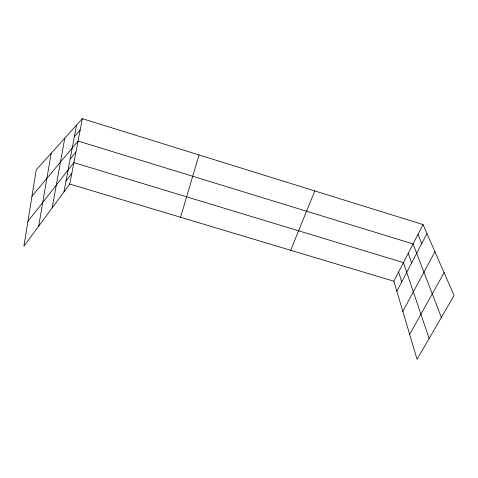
<?xml version="1.0" encoding="UTF-8"?>
<svg xmlns="http://www.w3.org/2000/svg" width="478" height="478" viewBox="0 0 478 478"><rect width="100%" height="100%" fill="white"/><g stroke="black" fill="none" stroke-linecap="round" stroke-linejoin="round"><path stroke-width="0.72" d="M38.658 226.214L51.182 153.283M52.186 207.876L64.793 138.154M63.944 191.947L76.546 125.099M82.341 118.663L36.214 169.905L23.9 246.212L69.77 184.054L82.341 118.663L423.03 224.576L454.1 295.458L417.067 359.337L393.854 281.213L423.03 224.576M180.565 217.269L199.039 154.944M290.69 250.281L314.799 190.931M396.83 291.233L426.979 233.581M402.811 311.363L434.944 251.751M409.652 334.391L444.104 272.657M65.988 181.108L71.808 173.43M27.903 221.41L73.887 162.616L403.438 262.613L429.136 338.514M70.129 159.132L75.942 151.926M31.966 196.237L78.039 141.04L413.064 243.923L441.355 317.44M74.365 136.66L80.167 129.956M69.77 184.054L393.854 281.213M418.005 234.334L421.781 243.529M408.212 253.346L411.654 262.888M398.604 271.994L401.735 281.859"/></g></svg>
